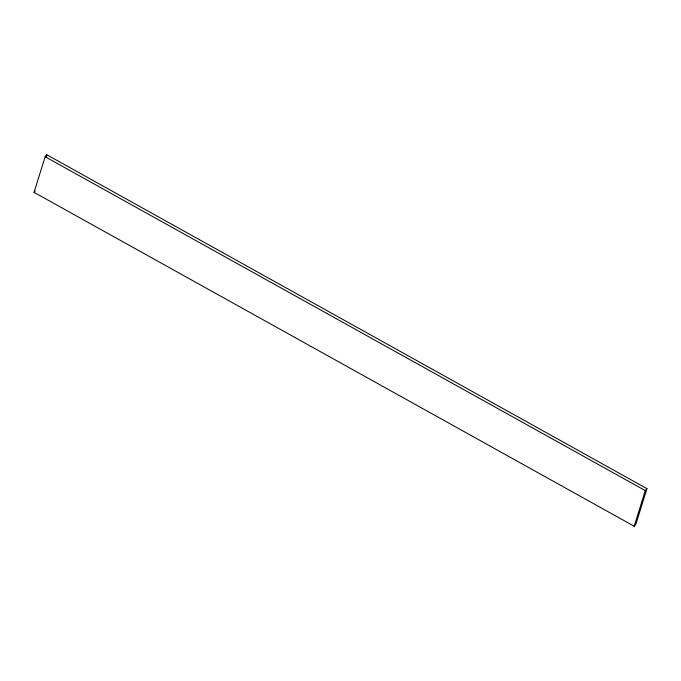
<?xml version="1.0" encoding="UTF-8"?>
<svg xmlns="http://www.w3.org/2000/svg" width="681" height="681" viewBox="0 0 681 681"><rect width="100%" height="100%" fill="white"/><g stroke="black" fill="none" stroke-linecap="round" stroke-linejoin="round"><path stroke-width="1.02" d="M34.05 192.348L45.15 156.724L46.802 154.757L646.95 488.652L635.85 524.276L634.198 526.243L34.05 192.348L35.157 191.038M46.189 156.732L46.802 154.757M634.198 526.243L645.299 490.618L646.95 488.652M45.15 156.724L645.299 490.618"/></g></svg>
